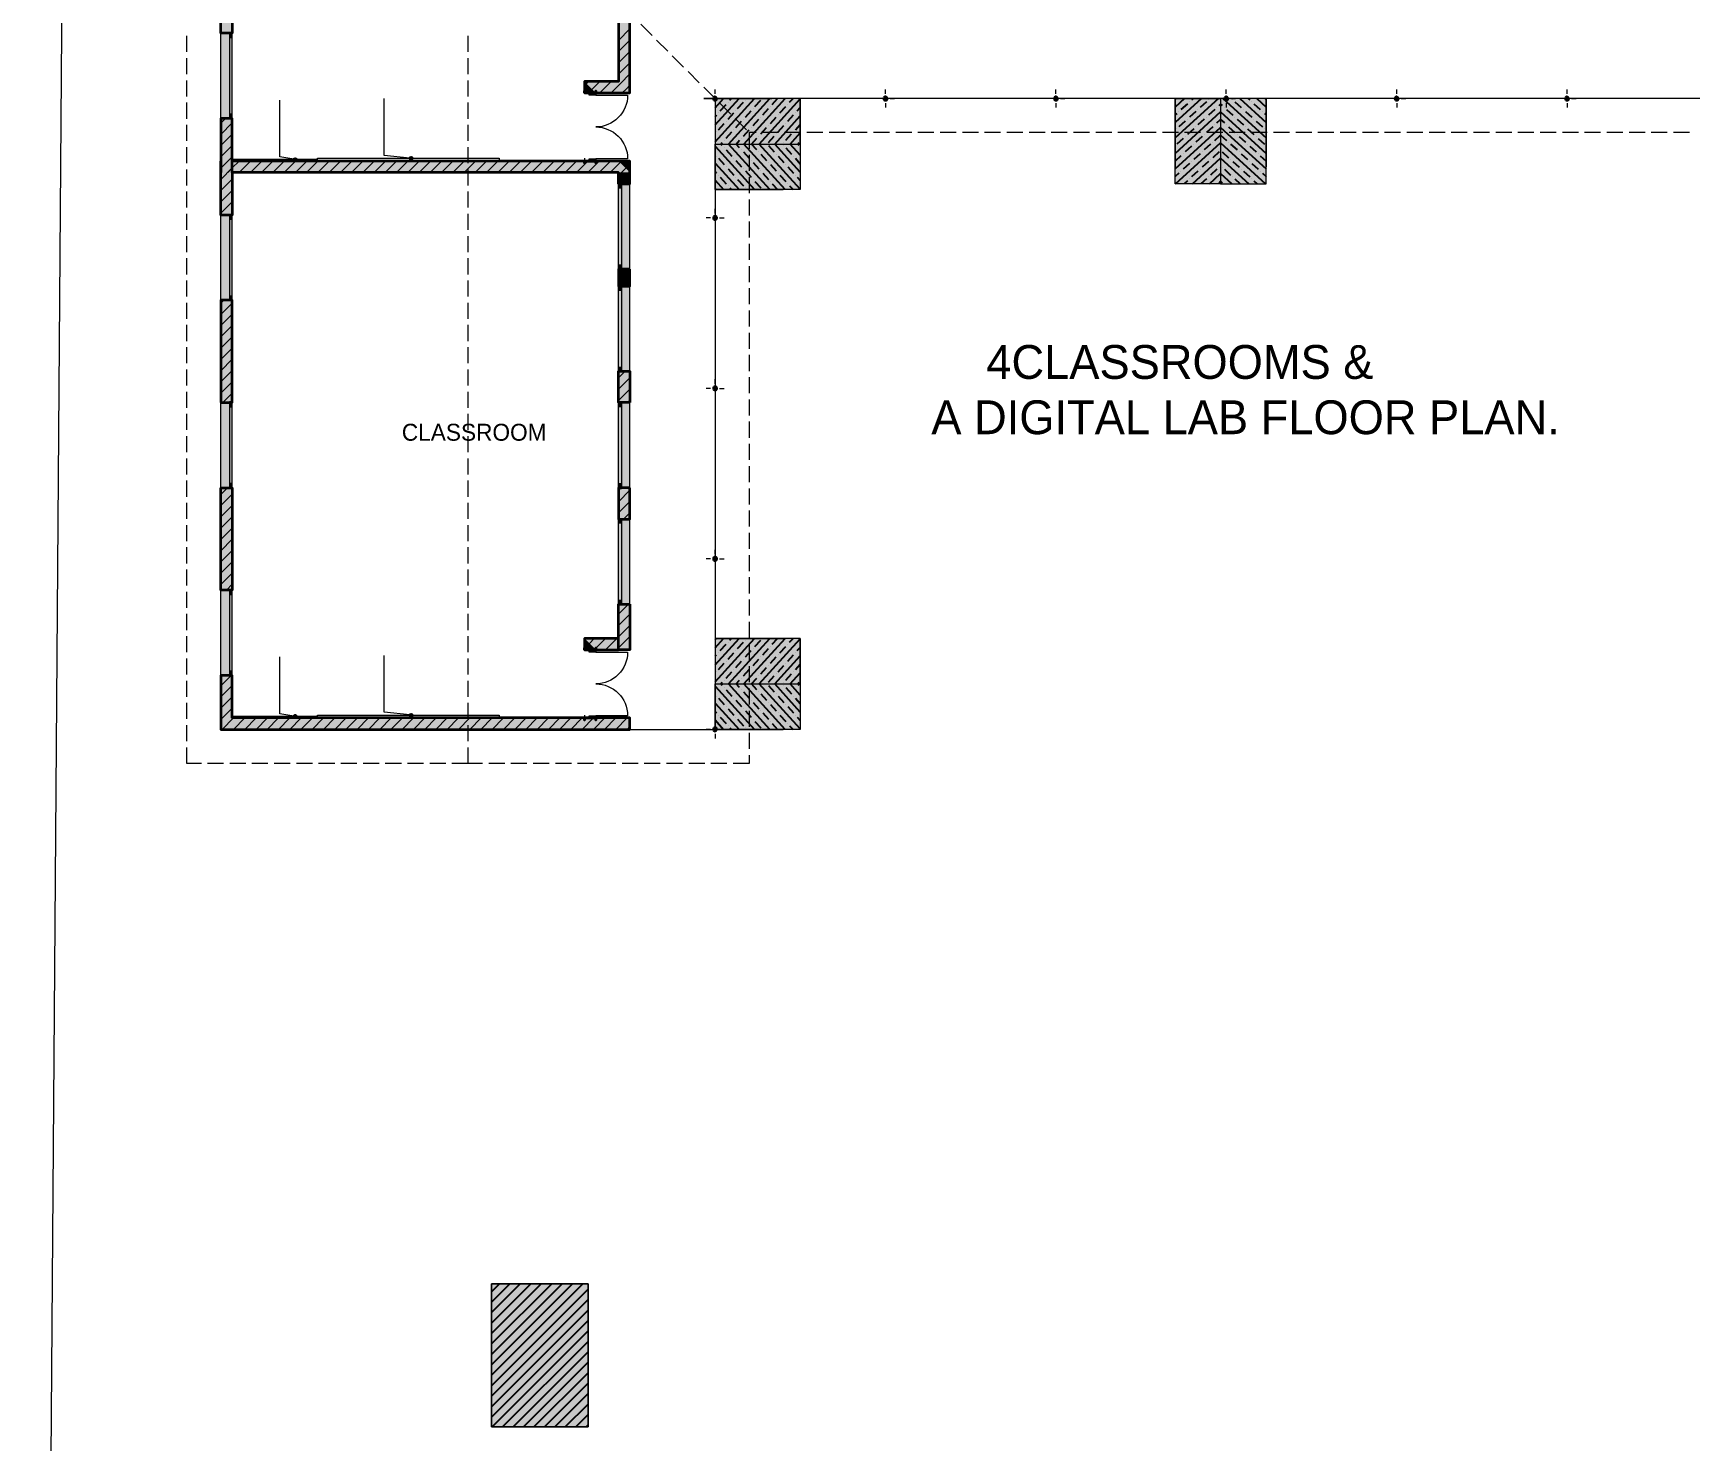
# Model space of a CAD drawing. Header units: millimetres. Extents: x -434067 to 834715, y -524312 to 693139.
# Drawn here: x 142093 to 171257, y 268688 to 293456 of the extents above; entities that cross this region are included whole.
import ezdxf

# ---------------------------------------------------------------- set-up
doc = ezdxf.new("R2010")
doc.units = ezdxf.units.MM
doc.layers.add('lights', color=1, linetype='Continuous')
doc.layers.add('PDF_2D Drafting - General', color=7, linetype='Continuous')
for name, color, linetype, true_color in [('PDF_Annotation - Label', 7, 'Continuous', 0x80c2ff), ('PDF_Shell - Roof', 7, 'Continuous', 0xbf8080), ('PDF_Structural - Bearing', 7, 'Continuous', 0xffffff)]:
    doc.layers.add(name, color=color, linetype=linetype, true_color=true_color)
doc.styles.add('PDF Agency FB', font='AGENCYR.TTF')
doc.styles.add('PDF Agency FB Bold', font='AGENCYB.TTF')

msp = doc.modelspace()

# ---------------------------------------------------------------- hatches: boundary and pattern name
at = {"layer": 'PDF_Structural - Bearing', "transparency": 33554559}
for color, points in [(7, [(145399, 293455), (145399, 295255), (145549, 295255), (145599, 295255), (145599, 293455), (145549, 293455)]), (256, [(145599, 293455), (145599, 291955), (145549, 291955), (145399, 291955), (145399, 293455), (145549, 293455)]), (7, [(145399, 291005), (145399, 291955), (145549, 291955), (145599, 291955), (145599, 291005)]), (7, [(145399, 291205), (145599, 291205), (145599, 290255), (145549, 290255), (145399, 290255)]), (7, [(152398, 291005), (152598, 291005), (152598, 290805), (152448, 290805), (152398, 290805)]), (256, [(152398, 290805), (152448, 290805), (152598, 290805), (152598, 289305), (152448, 289305), (152398, 289305)]), (256, [(145599, 290255), (145599, 288755), (145549, 288755), (145399, 288755), (145399, 290255), (145549, 290255)]), (7, [(152398, 289005), (152398, 289305), (152448, 289305), (152598, 289305), (152598, 289005), (152448, 289005)]), (7, [(145399, 286956), (145399, 288755), (145549, 288755), (145599, 288755), (145599, 286956), (145549, 286956)]), (256, [(152398, 289005), (152448, 289005), (152598, 289005), (152598, 287506), (152448, 287506), (152398, 287506)]), (7, [(152398, 287506), (152448, 287506), (152598, 287506), (152598, 286955), (152448, 286955), (152398, 286955)]), (256, [(145599, 286956), (145599, 285456), (145549, 285456), (145399, 285456), (145399, 286956), (145549, 286956)]), (256, [(152398, 286955), (152448, 286955), (152598, 286955), (152598, 285456), (152448, 285456), (152398, 285456)]), (7, [(145399, 283656), (145399, 285456), (145549, 285456), (145599, 285456), (145599, 283656), (145549, 283656)]), (7, [(152398, 284906), (152398, 285456), (152448, 285456), (152598, 285456), (152598, 284906), (152448, 284906)]), (256, [(152398, 284906), (152448, 284906), (152598, 284906), (152598, 283406), (152448, 283406), (152398, 283406)]), (256, [(145599, 283656), (145599, 282156), (145549, 282156), (145399, 282156), (145399, 283656), (145549, 283656)]), (7, [(152398, 282606), (152398, 283406), (152448, 283406), (152598, 283406), (152598, 282606)]), (7, [(145399, 281206), (145399, 282156), (145549, 282156), (145599, 282156), (145599, 281406)])]:
    msp.add_hatch(color=color, dxfattribs=at).paths.add_polyline_path(points)
at = {"layer": 'PDF_Structural - Bearing', "true_color": 0xdad1ae, "transparency": 33554559}
for points in [[(154068, 292305), (154076, 292326), (154098, 292335), (154119, 292326), (154128, 292305), (154119, 292284), (154098, 292275), (154076, 292284)], [(157067, 292305), (157076, 292326), (157097, 292335), (157119, 292326), (157127, 292305), (157119, 292284), (157097, 292275), (157076, 292284)], [(160067, 292305), (160076, 292326), (160097, 292335), (160118, 292326), (160127, 292305), (160118, 292284), (160097, 292275), (160076, 292284)], [(163067, 292305), (163075, 292326), (163097, 292335), (163118, 292326), (163127, 292305), (163118, 292284), (163097, 292275), (163075, 292284)], [(166066, 292305), (166075, 292326), (166096, 292335), (166118, 292326), (166126, 292305), (166118, 292284), (166096, 292275), (166075, 292284)], [(169066, 292305), (169075, 292326), (169096, 292335), (169117, 292326), (169126, 292305), (169117, 292284), (169096, 292275), (169075, 292284)], [(154068, 290205), (154076, 290226), (154098, 290235), (154119, 290226), (154128, 290205), (154119, 290184), (154098, 290175), (154076, 290184)], [(154068, 287206), (154076, 287227), (154098, 287236), (154119, 287227), (154128, 287206), (154119, 287184), (154098, 287175), (154076, 287184)], [(154068, 284206), (154076, 284227), (154098, 284236), (154119, 284227), (154128, 284206), (154119, 284185), (154098, 284176), (154076, 284185)], [(154068, 281206), (154076, 281227), (154098, 281236), (154119, 281227), (154128, 281206), (154119, 281185), (154098, 281176), (154076, 281185)]]:
    msp.add_hatch(color=9, dxfattribs=at).paths.add_polyline_path(points)

# ---------------------------------------------------------------- linework, layer by layer
at = {"layer": 'PDF_2D Drafting - General', "color": 8, "lineweight": 15, "true_color": 0x7f7f7f}
for points in [[(142093, 226003), (142712, 308394), (243894, 306536), (242082, 226003)], [(162397, 292305), (153898, 292305), (155097, 292305)], [(154098, 292305), (154098, 281206)], [(155597, 292305), (155597, 290705)], [(172196, 292305), (162197, 292305), (162197, 291105)], [(162997, 292305), (162997, 292023)], [(163797, 292305), (163797, 291105)], [(162997, 291914), (162997, 291632)], [(154098, 291505), (154380, 291505)], [(154489, 291505), (154771, 291505)], [(154880, 291505), (155015, 291505), (155297, 291505)], [(162997, 291523), (162997, 291387), (162997, 291105)], [(145599, 291255), (145599, 291205)], [(147098, 291233), (145599, 291233)], [(147098, 291205), (147098, 291255), (150298, 291255), (150298, 291205)], [(151798, 291255), (151798, 291205)], [(154098, 290705), (155297, 290705)], [(154098, 282806), (155297, 282806)], [(155597, 282806), (155597, 281206)], [(154098, 282006), (154380, 282006)], [(154489, 282006), (154771, 282006)], [(154880, 282006), (155015, 282006), (155297, 282006)], [(145599, 281456), (145599, 281406)], [(147098, 281434), (145599, 281434)], [(147098, 281406), (147098, 281456), (150298, 281456), (150298, 281406)], [(151798, 281456), (151798, 281406)], [(152598, 281206), (155297, 281206)]]:
    msp.add_lwpolyline(points, dxfattribs=at)
at = {"layer": 'PDF_2D Drafting - General', "lineweight": 25}
for points in [[(154098, 291544), (154791, 292305)], [(154098, 291842), (154519, 292305)], [(154098, 292140), (154248, 292305)], [(154098, 292289), (154113, 292305)], [(154325, 292240), (154325, 292240)], [(155062, 290705), (154333, 291505), (155062, 292305)], [(154358, 292277), (154384, 292305)], [(154494, 292128), (154596, 292240)], [(155333, 290705), (154604, 291505), (155333, 292305)], [(154630, 292277), (154630, 292277)], [(154799, 292166), (154901, 292277)], [(155597, 290713), (154876, 291505), (155597, 292297)], [(155104, 292203), (155197, 292305)], [(155409, 292240), (155469, 292305)], [(162958, 292305), (162197, 291612)], [(162660, 292305), (162197, 291883)], [(162362, 292305), (162197, 292154)], [(162213, 292305), (162197, 292290)], [(162448, 292247), (162448, 292247)], [(162511, 292305), (162485, 292281)], [(162746, 292247), (162634, 292146)], [(162783, 292281), (162783, 292281)], [(163036, 292305), (163797, 291612)], [(163211, 292281), (163211, 292281)], [(163248, 292247), (163359, 292146)], [(163333, 292305), (163797, 291883)], [(163482, 292305), (163508, 292281)], [(163545, 292247), (163545, 292247)], [(163631, 292305), (163797, 292154)], [(163780, 292305), (163797, 292290)], [(154098, 291991), (154121, 292017)], [(154155, 292054), (154155, 292054)], [(154189, 292091), (154291, 292203)], [(154325, 291942), (154426, 292054)], [(154460, 292091), (154460, 292091)], [(154596, 291942), (154596, 291942)], [(154630, 291979), (154731, 292091)], [(154765, 292128), (154765, 292128)], [(154765, 291831), (154867, 291942)], [(154901, 291979), (154901, 291979)], [(154935, 292017), (155037, 292128)], [(155070, 292166), (155070, 292166)], [(155070, 291868), (155172, 291979)], [(155597, 291010), (155147, 291505), (155597, 292000)], [(155206, 292017), (155206, 292017)], [(155240, 292054), (155342, 292166)], [(155376, 292203), (155376, 292203)], [(155376, 291905), (155477, 292017)], [(155511, 292054), (155511, 292054)], [(155545, 292091), (155597, 292149)], [(162197, 291341), (162997, 292069), (163797, 291341)], [(162224, 292044), (162197, 292019)], [(162262, 292078), (162262, 292078)], [(162411, 292214), (162299, 292112)], [(162411, 291942), (162411, 291942)], [(162559, 292078), (162448, 291976)], [(162597, 292112), (162597, 292112)], [(162708, 291942), (162597, 291841)], [(162746, 291976), (162746, 291976)], [(162894, 292112), (162783, 292010)], [(162932, 292146), (162932, 292146)], [(162932, 291875), (162997, 291934), (163062, 291875)], [(162969, 292180), (162997, 292205), (163024, 292180)], [(163062, 292146), (163062, 292146)], [(163099, 292112), (163211, 292010)], [(163248, 291976), (163248, 291976)], [(163285, 291942), (163397, 291841)], [(163397, 292112), (163397, 292112)], [(163434, 292078), (163545, 291976)], [(163583, 292214), (163694, 292112)], [(163583, 291942), (163583, 291942)], [(163732, 292078), (163732, 292078)], [(163769, 292044), (163797, 292019)], [(154121, 291719), (154121, 291719)], [(154155, 291756), (154257, 291868)], [(154291, 291905), (154291, 291905)], [(154291, 291607), (154392, 291719)], [(154426, 291756), (154426, 291756)], [(154460, 291793), (154562, 291905)], [(154596, 291644), (154697, 291756)], [(154731, 291793), (154731, 291793)], [(154867, 291644), (154867, 291644)], [(154901, 291682), (155003, 291793)], [(155037, 291831), (155037, 291831)], [(155037, 291533), (155138, 291644)], [(155172, 291682), (155172, 291682)], [(155206, 291719), (155308, 291831)], [(155342, 291868), (155342, 291868)], [(155342, 291570), (155443, 291682)], [(155597, 291308), (155418, 291505), (155597, 291702)], [(155477, 291719), (155477, 291719)], [(155511, 291756), (155597, 291851)], [(162197, 291069), (162997, 291798), (163797, 291069)], [(162224, 291773), (162224, 291773)], [(162373, 291908), (162262, 291807)], [(162522, 291773), (162411, 291671)], [(162559, 291807), (162559, 291807)], [(162708, 291671), (162708, 291671)], [(162857, 291807), (162746, 291705)], [(162894, 291841), (162894, 291841)], [(162894, 291569), (162997, 291663), (163099, 291569)], [(163099, 291841), (163099, 291841)], [(163136, 291807), (163248, 291705)], [(163285, 291671), (163285, 291671)], [(163434, 291807), (163434, 291807)], [(163471, 291773), (163583, 291671)], [(163620, 291908), (163732, 291807)], [(163769, 291773), (163769, 291773)], [(154098, 291466), (154791, 290705)], [(154223, 291477), (154198, 291505), (154223, 291533)], [(154257, 291570), (154257, 291570)], [(154257, 291440), (154257, 291440)], [(154291, 291403), (154392, 291291)], [(154528, 291440), (154469, 291505), (154528, 291570)], [(154562, 291607), (154562, 291607)], [(154562, 291403), (154562, 291403)], [(154596, 291366), (154697, 291254)], [(154833, 291403), (154740, 291505), (154833, 291607)], [(154867, 291366), (154867, 291366)], [(155037, 291477), (155138, 291366)], [(155308, 291533), (155308, 291533)], [(155308, 291477), (155308, 291477)], [(155342, 291440), (155443, 291328)], [(155579, 291477), (155554, 291505), (155579, 291533)], [(162204, 290805), (162997, 291527), (163789, 290805)], [(162336, 291603), (162224, 291502)], [(162373, 291637), (162373, 291637)], [(162485, 291468), (162373, 291366)], [(162522, 291502), (162522, 291502)], [(162671, 291637), (162559, 291536)], [(162671, 291366), (162671, 291366)], [(162820, 291502), (162708, 291400)], [(162857, 291536), (162857, 291536)], [(162969, 291366), (162857, 291264)], [(163024, 291366), (163136, 291264)], [(163136, 291536), (163136, 291536)], [(163173, 291502), (163285, 291400)], [(163322, 291637), (163434, 291536)], [(163322, 291366), (163322, 291366)], [(163471, 291502), (163471, 291502)], [(163508, 291468), (163620, 291366)], [(163620, 291637), (163620, 291637)], [(163657, 291603), (163769, 291502)], [(154098, 291168), (154519, 290705)], [(154121, 291291), (154121, 291291)], [(154155, 291254), (154257, 291142)], [(154291, 291105), (154291, 291105)], [(154325, 291068), (154426, 290956)], [(154426, 291254), (154426, 291254)], [(154460, 291217), (154562, 291105)], [(154596, 291068), (154596, 291068)], [(154731, 291217), (154731, 291217)], [(154765, 291180), (154867, 291068)], [(154901, 291328), (155003, 291217)], [(155037, 291180), (155037, 291180)], [(155070, 291142), (155172, 291031)], [(155172, 291328), (155172, 291328)], [(155206, 291291), (155308, 291180)], [(155342, 291142), (155342, 291142)], [(155376, 291105), (155477, 290993)], [(155477, 291291), (155477, 291291)], [(155511, 291254), (155597, 291159)], [(162299, 291298), (162197, 291205)], [(162336, 291332), (162336, 291332)], [(162448, 291163), (162336, 291061)], [(162485, 291197), (162485, 291197)], [(162502, 290805), (162997, 291256), (163491, 290805)], [(162634, 291332), (162522, 291231)], [(162634, 291061), (162634, 291061)], [(162783, 291197), (162671, 291095)], [(162820, 291231), (162820, 291231)], [(162932, 291061), (162820, 290959)], [(162969, 291095), (162969, 291095)], [(163024, 291095), (163024, 291095)], [(163062, 291061), (163173, 290959)], [(163173, 291231), (163173, 291231)], [(163211, 291197), (163322, 291095)], [(163359, 291332), (163471, 291231)], [(163359, 291061), (163359, 291061)], [(163508, 291197), (163508, 291197)], [(163545, 291163), (163657, 291061)], [(163657, 291332), (163657, 291332)], [(163694, 291298), (163797, 291205)], [(154098, 291019), (154121, 290993)], [(154098, 290871), (154248, 290705)], [(154155, 290956), (154155, 290956)], [(154189, 290919), (154291, 290807)], [(154325, 290770), (154325, 290770)], [(154460, 290919), (154460, 290919)], [(154494, 290882), (154596, 290770)], [(154630, 291031), (154731, 290919)], [(154765, 290882), (154765, 290882)], [(154799, 290845), (154901, 290733)], [(154901, 291031), (154901, 291031)], [(154935, 290993), (155037, 290882)], [(155070, 290845), (155070, 290845)], [(155104, 290807), (155197, 290705)], [(155206, 290993), (155206, 290993)], [(155240, 290956), (155342, 290845)], [(155376, 290807), (155376, 290807)], [(155409, 290770), (155469, 290705)], [(155511, 290956), (155511, 290956)], [(155545, 290919), (155597, 290862)], [(162262, 290993), (162197, 290934)], [(162299, 291027), (162299, 291027)], [(162411, 290858), (162353, 290805)], [(162448, 290891), (162448, 290891)], [(162597, 291027), (162485, 290925)], [(162746, 290891), (162651, 290805)], [(162783, 290925), (162783, 290925)], [(162800, 290805), (162997, 290985), (163194, 290805)], [(162969, 290824), (162997, 290849), (163024, 290824)], [(163211, 290925), (163211, 290925)], [(163248, 290891), (163342, 290805)], [(163397, 291027), (163508, 290925)], [(163545, 290891), (163545, 290891)], [(163583, 290858), (163640, 290805)], [(163694, 291027), (163694, 291027)], [(163732, 290993), (163797, 290934)], [(154098, 290722), (154113, 290705)], [(154358, 290733), (154384, 290705)], [(154630, 290733), (154630, 290733)], [(154098, 282045), (154791, 282806)], [(154098, 282343), (154519, 282806)], [(154098, 282640), (154248, 282806)], [(154098, 282789), (154113, 282806)], [(154189, 282592), (154291, 282704)], [(154325, 282741), (154325, 282741)], [(155062, 281206), (154333, 282006), (155062, 282806)], [(154358, 282778), (154384, 282806)], [(154494, 282629), (154596, 282741)], [(155333, 281206), (154604, 282006), (155333, 282806)], [(154630, 282778), (154630, 282778)], [(154765, 282629), (154765, 282629)], [(154799, 282666), (154901, 282778)], [(155597, 281214), (154876, 282006), (155597, 282798)], [(154935, 282517), (155037, 282629)], [(155070, 282666), (155070, 282666)], [(155104, 282704), (155197, 282806)], [(155240, 282555), (155342, 282666)], [(155376, 282704), (155376, 282704)], [(155409, 282741), (155469, 282806)], [(155545, 282592), (155597, 282649)], [(154098, 282492), (154121, 282517)], [(154155, 282555), (154155, 282555)], [(154155, 282257), (154257, 282369)], [(154291, 282406), (154291, 282406)], [(154325, 282443), (154426, 282555)], [(154460, 282592), (154460, 282592)], [(154460, 282294), (154562, 282406)], [(154596, 282443), (154596, 282443)], [(154630, 282480), (154731, 282592)], [(154765, 282331), (154867, 282443)], [(154901, 282480), (154901, 282480)], [(155037, 282331), (155037, 282331)], [(155070, 282369), (155172, 282480)], [(155597, 281511), (155147, 282006), (155597, 282501)], [(155206, 282517), (155206, 282517)], [(155206, 282220), (155308, 282331)], [(155342, 282369), (155342, 282369)], [(155376, 282406), (155477, 282517)], [(155511, 282555), (155511, 282555)], [(155511, 282257), (155597, 282352)], [(154121, 282220), (154121, 282220)], [(154223, 281978), (154198, 282006), (154223, 282034)], [(154257, 282071), (154257, 282071)], [(154291, 282108), (154392, 282220)], [(154426, 282257), (154426, 282257)], [(154528, 281941), (154469, 282006), (154528, 282071)], [(154562, 282108), (154562, 282108)], [(154596, 282145), (154697, 282257)], [(154731, 282294), (154731, 282294)], [(154833, 281904), (154740, 282006), (154833, 282108)], [(154867, 282145), (154867, 282145)], [(154901, 282183), (155003, 282294)], [(155037, 282034), (155138, 282145)], [(155172, 282183), (155172, 282183)], [(155308, 282034), (155308, 282034)], [(155342, 282071), (155443, 282183)], [(155597, 281809), (155418, 282006), (155597, 282203)], [(155477, 282220), (155477, 282220)], [(155579, 281978), (155554, 282006), (155579, 282034)], [(154098, 281967), (154791, 281206)], [(154121, 281792), (154121, 281792)], [(154155, 281755), (154257, 281643)], [(154257, 281941), (154257, 281941)], [(154291, 281904), (154392, 281792)], [(154426, 281755), (154426, 281755)], [(154562, 281904), (154562, 281904)], [(154596, 281867), (154697, 281755)], [(154867, 281867), (154867, 281867)], [(154901, 281829), (155003, 281718)], [(155037, 281978), (155138, 281867)], [(155172, 281829), (155172, 281829)], [(155206, 281792), (155308, 281680)], [(155308, 281978), (155308, 281978)], [(155342, 281941), (155443, 281829)], [(155477, 281792), (155477, 281792)], [(155511, 281755), (155597, 281660)], [(154098, 281669), (154519, 281206)], [(154098, 281520), (154121, 281494)], [(154155, 281457), (154155, 281457)], [(154291, 281606), (154291, 281606)], [(154325, 281569), (154426, 281457)], [(154460, 281718), (154562, 281606)], [(154596, 281569), (154596, 281569)], [(154630, 281532), (154731, 281420)], [(154731, 281718), (154731, 281718)], [(154765, 281680), (154867, 281569)], [(154901, 281532), (154901, 281532)], [(154935, 281494), (155037, 281383)], [(155037, 281680), (155037, 281680)], [(155070, 281643), (155172, 281532)], [(155206, 281494), (155206, 281494)], [(155240, 281457), (155342, 281345)], [(155342, 281643), (155342, 281643)], [(155376, 281606), (155477, 281494)], [(155511, 281457), (155511, 281457)], [(154098, 281371), (154248, 281206)], [(154098, 281223), (154113, 281206)], [(154189, 281420), (154291, 281308)], [(154325, 281271), (154325, 281271)], [(154358, 281234), (154384, 281206)], [(154460, 281420), (154460, 281420)], [(154494, 281383), (154596, 281271)], [(154630, 281234), (154630, 281234)], [(154765, 281383), (154765, 281383)], [(154799, 281345), (154901, 281234)], [(155070, 281345), (155070, 281345)], [(155104, 281308), (155197, 281206)], [(155376, 281308), (155376, 281308)], [(155409, 281271), (155469, 281206)], [(155545, 281420), (155597, 281362)], [(150163, 269841), (151772, 271450)], [(150163, 270024), (151588, 271450)], [(150163, 270208), (151404, 271450)], [(150163, 270392), (151221, 271450)], [(150163, 270576), (151037, 271450)], [(150163, 270760), (150853, 271450)], [(150163, 270944), (150669, 271450)], [(150163, 271127), (150485, 271450)], [(150163, 271311), (150301, 271450)], [(150163, 269657), (151863, 271357)], [(150163, 269473), (151863, 271173)], [(150163, 269289), (151863, 270989)], [(150163, 269105), (151863, 270805)], [(150174, 268932), (151863, 270621)], [(150357, 268932), (151863, 270437)], [(150541, 268932), (151863, 270254)], [(150725, 268932), (151863, 270070)], [(150909, 268932), (151863, 269886)], [(151093, 268932), (151863, 269702)], [(151277, 268932), (151863, 269518)], [(151460, 268932), (151863, 269335)], [(151644, 268932), (151863, 269151)], [(151828, 268932), (151863, 268967)]]:
    msp.add_lwpolyline(points, dxfattribs=at)
at = {"layer": 'PDF_2D Drafting - General', "color": 8, "lineweight": 15, "true_color": 0x7f7f7f}
for points in [[(155597, 291505), (155597, 292305), (154098, 292305), (154098, 291505)], [(162997, 292305), (162997, 290805), (162197, 290805), (162197, 292305)], [(162997, 290805), (163797, 290805), (163797, 292305), (162997, 292305)], [(154098, 291505), (155597, 291505), (155597, 290705), (154098, 290705)], [(155597, 282006), (155597, 282806), (154098, 282806), (154098, 282006)], [(154098, 282006), (155597, 282006), (155597, 281206), (154098, 281206)], [(151863, 271450), (150163, 271450), (150163, 268932), (151863, 268932)]]:
    msp.add_lwpolyline(points, close=True, dxfattribs=at)
at = {"layer": 'PDF_2D Drafting - General', "color": 20, "lineweight": 20, "true_color": 0xfd4435}
msp.add_lwpolyline([(150163, 271450), (151863, 271450), (151863, 268932), (150163, 268932)], close=True, dxfattribs=at)
at = {"layer": 'PDF_2D Drafting - General', "color": 7, "lineweight": 0, "true_color": 0xffffff, "transparency": 33554559}
for points in [[(154098, 291505), (154098, 292305), (155597, 291505), (155597, 292305)], [(162997, 292305), (162997, 290805), (162197, 292305), (162197, 290805)], [(162997, 292305), (163797, 292305), (162997, 290805), (163797, 290805)], [(154098, 291505), (155597, 291505), (154098, 290705), (155597, 290705)], [(154098, 282006), (154098, 282806), (155597, 282006), (155597, 282806)], [(154098, 282006), (155597, 282006), (154098, 281206), (155597, 281206)], [(151863, 268932), (150163, 268932), (151863, 271450), (150163, 271450)]]:
    msp.add_solid(points, dxfattribs=at)
at = {"layer": 'PDF_Annotation - Label', "lineweight": 18}
for points in [[(146681, 291237), (146437, 291280), (146437, 292279)], [(148724, 291258), (148270, 291305), (148270, 292305)], [(146681, 281438), (146437, 281481), (146437, 282481)], [(148724, 281459), (148270, 281506), (148270, 282506)]]:
    msp.add_lwpolyline(points, dxfattribs=at)
at = {"layer": 'PDF_Annotation - Label', "color": 161, "lineweight": 25, "true_color": 0x40a5ff}
for centre in [(146705, 291233), (148749, 291255), (146705, 281434), (148749, 281456)]:
    msp.add_circle(centre, 25, dxfattribs=at)
at = {"layer": 'PDF_Annotation - Label', "color": 7, "lineweight": 0}
for centre in [(146705, 291233), (148749, 291255), (146705, 281434), (148749, 281456)]:
    msp.add_circle(centre, 25, dxfattribs=at)
at = {"layer": 'PDF_Shell - Roof', "lineweight": 13}
for points in [[(144799, 293124), (144799, 293406)], [(149748, 293124), (149748, 293406)], [(152791, 293612), (152990, 293412)], [(153067, 293335), (153267, 293136)], [(144799, 292733), (144799, 293015)], [(149748, 292733), (149748, 293015)], [(153344, 293059), (153544, 292859)], [(144799, 292342), (144799, 292624)], [(149748, 292342), (149748, 292624)], [(153621, 292782), (153820, 292583)], [(144799, 291950), (144799, 292233)], [(149748, 291950), (149748, 292233)], [(153897, 292506), (154097, 292306)], [(154174, 292229), (154373, 292029)], [(154450, 291952), (154650, 291753)], [(144799, 291559), (144799, 291842)], [(149748, 291559), (149748, 291842)], [(154821, 291705), (154697, 291705), (154697, 291423)], [(155212, 291705), (154930, 291705)], [(155603, 291705), (155321, 291705)], [(155994, 291705), (155712, 291705)], [(156386, 291705), (156103, 291705)], [(156777, 291705), (156495, 291705)], [(157168, 291705), (156886, 291705)], [(157559, 291705), (157277, 291705)], [(157950, 291705), (157668, 291705)], [(158341, 291705), (158059, 291705)], [(158733, 291705), (158450, 291705)], [(159124, 291705), (158842, 291705)], [(159515, 291705), (159233, 291705)], [(159906, 291705), (159624, 291705)], [(160297, 291705), (160015, 291705)], [(160688, 291705), (160406, 291705)], [(161080, 291705), (160798, 291705)], [(161471, 291705), (161189, 291705)], [(161862, 291705), (161580, 291705)], [(162253, 291705), (161971, 291705)], [(162644, 291705), (162362, 291705)], [(163036, 291705), (162753, 291705)], [(163427, 291705), (163145, 291705)], [(163818, 291705), (163536, 291705)], [(164209, 291705), (163927, 291705)], [(164600, 291705), (164318, 291705)], [(164992, 291705), (164709, 291705)], [(165383, 291705), (165101, 291705)], [(165774, 291705), (165492, 291705)], [(166165, 291705), (165883, 291705)], [(166556, 291705), (166274, 291705)], [(166947, 291705), (166665, 291705)], [(167339, 291705), (167056, 291705)], [(167730, 291705), (167448, 291705)], [(168121, 291705), (167839, 291705)], [(168512, 291705), (168230, 291705)], [(168903, 291705), (168621, 291705)], [(169295, 291705), (169012, 291705)], [(169686, 291705), (169404, 291705)], [(170077, 291705), (169795, 291705)], [(170468, 291705), (170186, 291705)], [(170859, 291705), (170577, 291705)], [(171250, 291705), (170968, 291705)], [(144799, 291168), (144799, 291450)], [(149748, 291168), (149748, 291450)], [(144799, 290777), (144799, 291059)], [(149748, 290777), (149748, 291059)], [(154697, 291314), (154697, 291032)], [(154697, 290923), (154697, 290641)], [(144799, 290386), (144799, 290668)], [(149748, 290386), (149748, 290668)], [(154697, 290531), (154697, 290249)], [(144799, 289995), (144799, 290277)], [(149748, 289995), (149748, 290277)], [(154697, 290140), (154697, 289858)], [(144799, 289603), (144799, 289886)], [(149748, 289603), (149748, 289886)], [(154697, 289749), (154697, 289467)], [(144799, 289212), (144799, 289494)], [(149748, 289212), (149748, 289494)], [(154697, 289358), (154697, 289076)], [(144799, 288821), (144799, 289103)], [(149748, 288821), (149748, 289103)], [(154697, 288967), (154697, 288685)], [(144799, 288430), (144799, 288712)], [(149748, 288430), (149748, 288712)], [(154697, 288576), (154697, 288293)], [(144799, 288039), (144799, 288321)], [(149748, 288039), (149748, 288321)], [(154697, 288184), (154697, 287902)], [(144799, 287647), (144799, 287930)], [(149748, 287647), (149748, 287930)], [(154697, 287793), (154697, 287511)], [(144799, 287256), (144799, 287539)], [(149748, 287256), (149748, 287539)], [(154697, 287402), (154697, 287120)], [(144799, 286865), (144799, 287147)], [(149748, 286865), (149748, 287147)], [(154697, 287011), (154697, 286729)], [(144799, 286474), (144799, 286756)], [(149748, 286474), (149748, 286756)], [(154697, 286620), (154697, 286338)], [(144799, 286083), (144799, 286365)], [(149748, 286083), (149748, 286365)], [(154697, 286228), (154697, 285946)], [(144799, 285692), (144799, 285974)], [(149748, 285692), (149748, 285974)], [(154697, 285837), (154697, 285555)], [(144799, 285300), (144799, 285583)], [(149748, 285300), (149748, 285583)], [(154697, 285446), (154697, 285164)], [(144799, 284909), (144799, 285191)], [(149748, 284909), (149748, 285191)], [(154697, 285055), (154697, 284773)], [(144799, 284518), (144799, 284800)], [(149748, 284518), (149748, 284800)], [(154697, 284664), (154697, 284382)], [(144799, 284127), (144799, 284409)], [(149748, 284127), (149748, 284409)], [(154697, 284273), (154697, 283990)], [(144799, 283736), (144799, 284018)], [(149748, 283736), (149748, 284018)], [(154697, 283881), (154697, 283599)], [(144799, 283345), (144799, 283627)], [(149748, 283345), (149748, 283627)], [(154697, 283490), (154697, 283208)], [(144799, 282953), (144799, 283236)], [(149748, 282953), (149748, 283236)], [(154697, 283099), (154697, 282817)], [(144799, 282562), (144799, 282844)], [(149748, 282562), (149748, 282844)], [(154697, 282708), (154697, 282426)], [(144799, 282171), (144799, 282453)], [(149748, 282171), (149748, 282453)], [(154697, 282317), (154697, 282035)], [(144799, 281780), (144799, 282062)], [(149748, 281780), (149748, 282062)], [(154697, 281926), (154697, 281643)], [(144799, 281389), (144799, 281671)], [(149748, 281389), (149748, 281671)], [(154697, 281534), (154697, 281252)], [(144799, 280997), (144799, 281280)], [(149748, 280997), (149748, 281280)], [(154697, 281143), (154697, 280861)], [(145054, 280606), (144799, 280606), (144799, 280888)], [(150003, 280606), (149748, 280606), (149748, 280888)], [(145445, 280606), (145163, 280606)], [(145836, 280606), (145554, 280606)], [(146227, 280606), (145945, 280606)], [(146619, 280606), (146336, 280606)], [(147010, 280606), (146728, 280606)], [(147401, 280606), (147119, 280606)], [(147792, 280606), (147510, 280606)], [(148183, 280606), (147901, 280606)], [(148575, 280606), (148292, 280606)], [(148966, 280606), (148684, 280606)], [(149357, 280606), (149075, 280606)], [(149748, 280606), (149466, 280606)], [(150395, 280606), (150112, 280606)], [(150786, 280606), (150504, 280606)], [(151177, 280606), (150895, 280606)], [(151568, 280606), (151286, 280606)], [(151959, 280606), (151677, 280606)], [(152350, 280606), (152068, 280606)], [(152742, 280606), (152459, 280606)], [(153133, 280606), (152851, 280606)], [(153524, 280606), (153242, 280606)], [(153915, 280606), (153633, 280606)], [(154306, 280606), (154024, 280606)], [(154697, 280752), (154697, 280606), (154415, 280606)]]:
    msp.add_lwpolyline(points, dxfattribs=at)
at = {"layer": 'PDF_Structural - Bearing', "color": 7, "lineweight": 35}
for points in [[(151998, 292405), (152598, 292405), (152598, 300804), (152826, 300804), (152826, 301004), (152598, 301004), (152398, 301004), (151648, 301004), (151648, 300854), (151648, 300804), (152398, 300804), (152398, 292605), (151798, 292605), (151798, 292405), (151883, 292405), (151998, 292405), (151998, 292442), (151998, 292405), (151883, 292405), (151798, 292405), (151798, 292442), (151798, 292405)], [(145599, 293455), (145549, 293455)], [(152448, 290805), (152398, 290805), (152398, 291005), (145599, 291005), (145599, 291955), (145549, 291955), (145399, 291955), (145399, 291005)], [(145599, 291955), (145549, 291955)], [(145599, 291005), (145599, 290255), (145549, 290255), (145399, 290255), (145399, 291205)], [(151798, 291205), (145599, 291205)], [(152398, 290805), (152448, 290805), (152598, 290805), (152598, 291005), (152598, 291205), (152398, 291205), (151998, 291205)], [(145599, 290255), (145549, 290255)], [(152398, 289305), (152448, 289305)], [(145599, 288755), (145549, 288755)], [(152398, 289005), (152448, 289005)], [(152398, 287506), (152448, 287506)], [(145599, 286956), (145549, 286956)], [(152398, 286955), (152448, 286955)], [(145599, 285456), (145549, 285456)], [(152398, 285456), (152448, 285456)], [(152398, 284906), (152448, 284906)], [(145599, 283656), (145549, 283656)], [(152398, 283406), (152448, 283406)], [(151998, 282606), (151998, 282643), (151998, 282606), (151883, 282606), (151998, 282606), (152398, 282606), (152398, 282806), (151798, 282806), (151798, 282606), (151883, 282606), (151798, 282606), (151798, 282643), (151798, 282606)], [(151798, 281406), (145599, 281406), (145599, 282156), (145549, 282156), (145399, 282156), (145399, 281206), (152598, 281206), (152598, 281406), (151998, 281406)], [(145599, 282156), (145549, 282156)]]:
    msp.add_lwpolyline(points, dxfattribs=at)
for points in [[(145399, 295255), (145549, 295255), (145599, 295255), (145599, 293455), (145549, 293455), (145399, 293455)], [(151798, 291205), (151883, 291205), (151998, 291205), (151998, 291168), (151998, 291205), (151883, 291205), (151798, 291205), (151798, 291168)], [(152598, 289305), (152448, 289305), (152398, 289305), (152398, 289005), (152448, 289005), (152598, 289005)], [(145399, 286956), (145549, 286956), (145599, 286956), (145599, 288755), (145549, 288755), (145399, 288755)], [(152598, 286955), (152448, 286955), (152398, 286955), (152398, 287506), (152448, 287506), (152598, 287506)], [(145399, 285456), (145549, 285456), (145599, 285456), (145599, 283656), (145549, 283656), (145399, 283656)], [(152598, 285456), (152448, 285456), (152398, 285456), (152398, 284906), (152448, 284906), (152598, 284906)], [(152598, 283406), (152598, 282606), (152398, 282606), (152398, 283406), (152448, 283406)], [(151798, 281406), (151883, 281406), (151998, 281406), (151998, 281369), (151998, 281406), (151883, 281406), (151798, 281406), (151798, 281369)]]:
    msp.add_lwpolyline(points, close=True, dxfattribs=at)
at = {"layer": 'PDF_Structural - Bearing', "color": 30, "lineweight": 18, "true_color": 0xff6600}
for points in [[(145399, 291955), (145399, 293455)], [(145599, 291955), (145599, 293455)], [(145549, 293380), (145549, 292030)], [(145599, 292030), (145599, 293380)], [(152398, 289305), (152398, 290805)], [(152598, 289305), (152598, 290805)], [(152398, 289380), (152398, 290730)], [(152448, 290730), (152448, 289380)], [(145399, 288755), (145399, 290255)], [(145599, 288755), (145599, 290255)], [(145549, 290180), (145549, 288830)], [(145599, 288830), (145599, 290180)], [(152398, 287506), (152398, 289005)], [(152398, 287581), (152398, 288930)], [(152448, 288930), (152448, 287581)], [(152598, 287506), (152598, 289005)], [(145399, 285456), (145399, 286956)], [(145549, 286881), (145549, 285531)], [(145599, 285456), (145599, 286956)], [(145599, 285531), (145599, 286881)], [(152398, 285456), (152398, 286955)], [(152398, 285531), (152398, 286880)], [(152448, 286880), (152448, 285531)], [(152598, 285456), (152598, 286955)], [(152398, 283406), (152398, 284906)], [(152398, 283481), (152398, 284831)], [(152448, 284831), (152448, 283481)], [(152598, 283406), (152598, 284906)], [(145399, 282156), (145399, 283656)], [(145549, 283581), (145549, 282231)], [(145599, 282156), (145599, 283656)], [(145599, 282231), (145599, 283581)]]:
    msp.add_lwpolyline(points, dxfattribs=at)
at = {"layer": 'PDF_Structural - Bearing', "color": 30, "lineweight": 20, "true_color": 0xff6600}
for points in [[(145549, 293455), (145549, 293380), (145599, 293380), (145599, 293455)], [(145599, 291955), (145599, 292030), (145549, 292030), (145549, 291955)], [(152448, 290805), (152448, 290730), (152398, 290730), (152398, 290805)], [(145549, 290255), (145549, 290180), (145599, 290180), (145599, 290255)], [(152398, 289305), (152398, 289380), (152448, 289380), (152448, 289305)], [(145599, 288755), (145599, 288830), (145549, 288830), (145549, 288755)], [(152448, 289005), (152448, 288930), (152398, 288930), (152398, 289005)], [(152398, 287506), (152398, 287581), (152448, 287581), (152448, 287506)], [(145549, 286956), (145549, 286881), (145599, 286881), (145599, 286956)], [(152448, 286955), (152448, 286880), (152398, 286880), (152398, 286955)], [(145599, 285456), (145599, 285531), (145549, 285531), (145549, 285456)], [(152398, 285456), (152398, 285531), (152448, 285531), (152448, 285456)], [(152448, 284906), (152448, 284831), (152398, 284831), (152398, 284906)], [(145549, 283656), (145549, 283581), (145599, 283581), (145599, 283656)], [(152398, 283406), (152398, 283481), (152448, 283481), (152448, 283406)], [(145599, 282156), (145599, 282231), (145549, 282231), (145549, 282156)]]:
    msp.add_lwpolyline(points, dxfattribs=at)
at = {"layer": 'PDF_Structural - Bearing', "lineweight": 0}
for points in [[(145599, 293458), (145595, 293455)], [(152598, 293529), (152398, 293329)], [(152598, 293331), (152398, 293131)], [(152598, 293133), (152398, 292933)], [(152598, 292935), (152398, 292735)], [(151835, 292568), (151798, 292531)], [(151872, 292605), (151835, 292568)], [(152070, 292605), (151934, 292469)], [(152268, 292605), (152068, 292405)], [(152432, 292571), (152266, 292405)], [(152598, 292737), (152432, 292571)], [(152598, 292539), (152531, 292472)], [(151934, 292469), (151870, 292405)], [(152531, 292472), (152464, 292405)], [(145481, 291955), (145399, 291873)], [(145599, 291875), (145399, 291675)], [(145599, 291677), (145399, 291477)], [(145599, 291479), (145399, 291279)], [(145599, 291281), (145399, 291081), (145523, 291205)], [(145599, 291083), (145399, 290883)], [(145721, 291205), (145599, 291083), (145521, 291005)], [(145919, 291205), (145719, 291005)], [(146117, 291205), (145917, 291005)], [(146315, 291205), (146115, 291005)], [(146513, 291205), (146313, 291005)], [(146711, 291205), (146511, 291005)], [(146909, 291205), (146709, 291005)], [(147107, 291205), (146907, 291005)], [(147305, 291205), (147105, 291005)], [(147503, 291205), (147303, 291005)], [(147701, 291205), (147501, 291005)], [(147899, 291205), (147699, 291005)], [(148097, 291205), (147897, 291005)], [(148294, 291205), (148095, 291005)], [(148492, 291205), (148292, 291005)], [(148690, 291205), (148490, 291005)], [(148888, 291205), (148688, 291005)], [(149086, 291205), (148886, 291005)], [(149284, 291205), (149084, 291005)], [(149482, 291205), (149282, 291005)], [(149680, 291205), (149480, 291005)], [(149878, 291205), (149678, 291005)], [(150076, 291205), (149876, 291005)], [(150274, 291205), (150074, 291005)], [(150472, 291205), (150272, 291005)], [(150670, 291205), (150470, 291005)], [(150868, 291205), (150668, 291005)], [(151066, 291205), (150866, 291005)], [(151264, 291205), (151064, 291005)], [(151462, 291205), (151262, 291005)], [(151660, 291205), (151460, 291005)], [(151858, 291205), (151658, 291005)], [(152056, 291205), (151856, 291005)], [(152254, 291205), (152054, 291005)], [(152425, 291178), (152252, 291005)], [(152524, 291079), (152450, 291005), (152398, 290953)], [(152452, 291205), (152425, 291178)], [(152598, 291153), (152524, 291079)], [(145599, 290885), (145399, 290685)], [(152598, 290955), (152448, 290805)], [(145599, 290687), (145399, 290487)], [(145599, 290489), (145399, 290289)], [(145599, 290291), (145563, 290255)], [(152532, 289305), (152398, 289171)], [(152598, 289173), (152430, 289005)], [(145449, 288755), (145399, 288705)], [(145599, 288707), (145399, 288507)], [(145599, 288509), (145399, 288309)], [(145599, 288311), (145399, 288111)], [(145599, 288113), (145399, 287913)], [(145599, 287915), (145399, 287715)], [(145599, 287717), (145399, 287517)], [(145599, 287519), (145399, 287319)], [(145599, 287321), (145399, 287121)], [(152514, 287506), (152398, 287390)], [(152598, 287392), (152398, 287192)], [(145599, 287123), (145431, 286956)], [(152598, 287194), (152398, 286994)], [(152598, 286996), (152557, 286955)], [(145515, 285456), (145399, 285340)], [(145599, 285342), (145399, 285142)], [(152443, 285456), (152398, 285410)], [(152598, 285412), (152398, 285212)], [(145599, 285144), (145399, 284944)], [(145599, 284946), (145399, 284746)], [(152598, 285214), (152398, 285014)], [(152598, 285016), (152487, 284906)], [(145599, 284748), (145399, 284548)], [(145599, 284550), (145399, 284350)], [(145599, 284352), (145399, 284152)], [(145599, 284154), (145399, 283954)], [(145599, 283956), (145399, 283756)], [(145599, 283758), (145497, 283656)], [(152571, 283406), (152398, 283232)], [(152598, 283234), (152398, 283034)], [(152598, 283036), (152398, 282836)], [(151885, 282719), (151798, 282633)], [(151971, 282806), (151885, 282719)], [(151984, 282620), (151969, 282606)], [(152169, 282806), (151984, 282620)], [(152367, 282806), (152167, 282606)], [(152598, 282838), (152398, 282638), (152365, 282606)], [(152598, 282640), (152563, 282606)], [(145580, 282156), (145399, 281974)], [(145599, 281976), (145399, 281776)], [(145599, 281778), (145399, 281578)], [(145599, 281580), (145399, 281380)], [(145622, 281406), (145422, 281206)], [(145820, 281406), (145620, 281206)], [(146018, 281406), (145818, 281206)], [(146216, 281406), (146016, 281206)], [(146414, 281406), (146214, 281206)], [(146612, 281406), (146412, 281206)], [(146810, 281406), (146610, 281206)], [(147008, 281406), (146808, 281206)], [(147206, 281406), (147006, 281206)], [(147404, 281406), (147204, 281206)], [(147602, 281406), (147402, 281206)], [(147800, 281406), (147600, 281206)], [(147998, 281406), (147798, 281206)], [(148196, 281406), (147996, 281206)], [(148394, 281406), (148194, 281206)], [(148592, 281406), (148392, 281206)], [(148790, 281406), (148590, 281206)], [(148988, 281406), (148788, 281206)], [(149186, 281406), (148986, 281206)], [(149384, 281406), (149184, 281206)], [(149582, 281406), (149382, 281206)], [(149780, 281406), (149580, 281206)], [(149978, 281406), (149778, 281206)], [(150176, 281406), (149976, 281206)], [(150374, 281406), (150174, 281206)], [(150572, 281406), (150372, 281206)], [(150770, 281406), (150570, 281206)], [(150968, 281406), (150768, 281206)], [(151166, 281406), (150966, 281206)], [(151363, 281406), (151164, 281206)], [(151561, 281406), (151361, 281206)], [(151759, 281406), (151559, 281206)], [(151957, 281406), (151757, 281206)], [(152155, 281406), (151955, 281206)], [(152353, 281406), (152153, 281206)], [(152551, 281406), (152351, 281206)], [(152598, 281255), (152549, 281206)]]:
    msp.add_lwpolyline(points, dxfattribs=at)
at = {"layer": 'PDF_Structural - Bearing', "color": 30, "lineweight": 20, "true_color": 0xff6600}
for points in [[(151998, 292405), (151998, 292365), (151883, 292365), (151883, 292405)], [(151883, 291205), (151883, 291245), (151998, 291245), (151998, 291205)], [(151998, 282606), (151998, 282566), (151883, 282566), (151883, 282606)], [(151883, 281406), (151883, 281446), (151998, 281446), (151998, 281406)]]:
    msp.add_lwpolyline(points, close=True, dxfattribs=at)
at = {"layer": 'PDF_Structural - Bearing', "color": 30, "lineweight": 18, "true_color": 0xff6600}
for points in [[(151998, 292365), (152558, 292365, -0.414247), (151998, 291805, -0.414247), (152558, 291245), (151998, 291245)], [(151998, 282566), (152558, 282566, -0.414247), (151998, 282006, -0.414188), (152558, 281446), (151998, 281446)]]:
    msp.add_lwpolyline(points, format="xyb", dxfattribs=at)
at = {"layer": 'PDF_Structural - Bearing', "color": 1, "lineweight": 0}
for points in [[(154018, 292305), (153938, 292305)], [(154098, 292385), (154098, 292465)], [(154098, 292305), (154098, 292305)], [(154098, 292225), (154098, 292145)], [(154178, 292305), (154258, 292305)], [(157017, 292305), (156937, 292305)], [(157097, 292385), (157097, 292465)], [(157097, 292305), (157097, 292305)], [(157097, 292225), (157097, 292145)], [(157177, 292305), (157257, 292305)], [(160017, 292305), (159937, 292305)], [(160097, 292385), (160097, 292465)], [(160097, 292305), (160097, 292305)], [(160097, 292225), (160097, 292145)], [(160177, 292305), (160257, 292305)], [(163017, 292305), (162937, 292305)], [(163097, 292385), (163097, 292465)], [(163097, 292305), (163097, 292305)], [(163097, 292225), (163097, 292145)], [(163177, 292305), (163257, 292305)], [(166016, 292305), (165936, 292305)], [(166096, 292385), (166096, 292465)], [(166096, 292305), (166096, 292305)], [(166096, 292225), (166096, 292145)], [(166176, 292305), (166256, 292305)], [(169016, 292305), (168936, 292305)], [(169096, 292385), (169096, 292465)], [(169096, 292305), (169096, 292305)], [(169096, 292225), (169096, 292145)], [(169176, 292305), (169256, 292305)], [(154018, 290205), (153938, 290205)], [(154098, 290285), (154098, 290365)], [(154098, 290205), (154098, 290205)], [(154178, 290205), (154258, 290205)], [(154098, 290125), (154098, 290045)], [(154098, 287286), (154098, 287366)], [(154018, 287206), (153938, 287206)], [(154098, 287206), (154098, 287206)], [(154098, 287125), (154098, 287046)], [(154178, 287206), (154258, 287206)], [(154098, 284286), (154098, 284366)], [(154018, 284206), (153938, 284206)], [(154098, 284206), (154098, 284206)], [(154098, 284126), (154098, 284046)], [(154178, 284206), (154258, 284206)], [(154018, 281206), (153938, 281206)], [(154098, 281286), (154098, 281366)], [(154098, 281206), (154098, 281206)], [(154178, 281206), (154258, 281206)], [(154098, 281126), (154098, 281046)]]:
    msp.add_lwpolyline(points, dxfattribs=at)
at = {"layer": 'PDF_Structural - Bearing', "color": 14, "lineweight": 35, "true_color": 0xa80f02}
for points in [[(154098, 292335, 0.414263), (154068, 292305, 0.416238), (154098, 292275, 0.414285), (154128, 292305, 0.412307)], [(157097, 292335, 0.41427), (157067, 292305, 0.416245), (157097, 292275, 0.414285), (157127, 292305, 0.412307)], [(160097, 292335, 0.414262), (160067, 292305, 0.416237), (160097, 292275, 0.414277), (160127, 292305, 0.4123)], [(163097, 292335, 0.414261), (163067, 292305, 0.416236), (163097, 292275, 0.414277), (163127, 292305, 0.4123)], [(166096, 292335, 0.414248), (166066, 292305, 0.416223), (166096, 292275, 0.414291), (166126, 292305, 0.412313)], [(169096, 292335, 0.414277), (169066, 292305, 0.416252), (169096, 292275, 0.414291), (169126, 292305, 0.412313)], [(154098, 290235, 0.416208), (154068, 290205, 0.414276), (154098, 290175, 0.41232), (154128, 290205, 0.414255)], [(154098, 287236, 0.416238), (154068, 287206, 0.414246), (154098, 287175, 0.412291), (154128, 287206, 0.414285)], [(154098, 284236, 0.41624), (154068, 284206, 0.414263), (154098, 284176, 0.412307), (154128, 284206, 0.414286)], [(154098, 281236, 0.416223), (154068, 281206, 0.414264), (154098, 281176, 0.412308), (154128, 281206, 0.41427)]]:
    msp.add_lwpolyline(points, format="xyb", close=True, dxfattribs=at)
at = {"layer": 'PDF_Structural - Bearing', "color": 7, "lineweight": 0, "transparency": 33554559}
for points in [[(152398, 301004), (152598, 301004), (152398, 292605), (152598, 292405)], [(151998, 292405), (151883, 292405), (151798, 292605), (151798, 292405)], [(151998, 292405), (151798, 292605), (152598, 292405), (152398, 292605)], [(152398, 291205), (152598, 291005), (145599, 291205), (145599, 291005)], [(152398, 291205), (152598, 291205), (152598, 291005)], [(151998, 282606), (151883, 282606), (151798, 282806), (151798, 282606)], [(151998, 282606), (151798, 282806), (152398, 282606), (152398, 282806)], [(152598, 281406), (152598, 281206), (145599, 281406), (145399, 281206)]]:
    msp.add_solid(points, dxfattribs=at)
at = {"layer": 'PDF_Structural - Bearing', "lineweight": 0, "transparency": 33554559}
for points in [[(145549, 293455), (145549, 293380), (145599, 293455), (145599, 293380)], [(145599, 292030), (145599, 293380), (145549, 292030), (145549, 293380)], [(151998, 292405), (151883, 292405), (151998, 292365), (151883, 292365)], [(145599, 291955), (145599, 292030), (145549, 291955), (145549, 292030)], [(151883, 291205), (151998, 291205), (151883, 291245), (151998, 291245)], [(152448, 290805), (152398, 290805), (152448, 290730), (152398, 290730)], [(152398, 289380), (152448, 289380), (152398, 290730), (152448, 290730)], [(145549, 290255), (145549, 290180), (145599, 290255), (145599, 290180)], [(145599, 288830), (145599, 290180), (145549, 288830), (145549, 290180)], [(152398, 289305), (152448, 289305), (152398, 289380), (152448, 289380)], [(145599, 288755), (145599, 288830), (145549, 288755), (145549, 288830)], [(152448, 289005), (152398, 289005), (152448, 288930), (152398, 288930)], [(152398, 287581), (152448, 287581), (152398, 288930), (152448, 288930)], [(152398, 287506), (152448, 287506), (152398, 287581), (152448, 287581)], [(145549, 286956), (145549, 286881), (145599, 286956), (145599, 286881)], [(145599, 285531), (145599, 286881), (145549, 285531), (145549, 286881)], [(152448, 286955), (152398, 286955), (152448, 286880), (152398, 286880)], [(152398, 285531), (152448, 285531), (152398, 286880), (152448, 286880)], [(145599, 285456), (145599, 285531), (145549, 285456), (145549, 285531)], [(152398, 285456), (152448, 285456), (152398, 285531), (152448, 285531)], [(152448, 284906), (152398, 284906), (152448, 284831), (152398, 284831)], [(152398, 283481), (152448, 283481), (152398, 284831), (152448, 284831)], [(145549, 283656), (145549, 283581), (145599, 283656), (145599, 283581)], [(145599, 282231), (145599, 283581), (145549, 282231), (145549, 283581)], [(152398, 283406), (152448, 283406), (152398, 283481), (152448, 283481)], [(151998, 282606), (151883, 282606), (151998, 282566), (151883, 282566)], [(145599, 282156), (145599, 282231), (145549, 282156), (145549, 282231)], [(151883, 281406), (151998, 281406), (151883, 281446), (151998, 281446)]]:
    msp.add_solid(points, dxfattribs=at)

# ---------------------------------------------------------------- texts
at = {"layer": 'lights', "color": 7, "attachment_point": 4}
for s, insert, char_height, style in [('4CLASSROOMS &', (158872, 287666), 595.5, 'PDF Agency FB Bold'), ('A DIGITAL LAB FLOOR PLAN.', (157904, 286693), 595.5, 'PDF Agency FB Bold'), ('CLASSROOM', (148583, 286431), 298.1, 'PDF Agency FB')]:
    msp.add_mtext(s, dxfattribs=dict(at, insert=insert, char_height=char_height, style=style))

doc.saveas('drawing.dxf')
